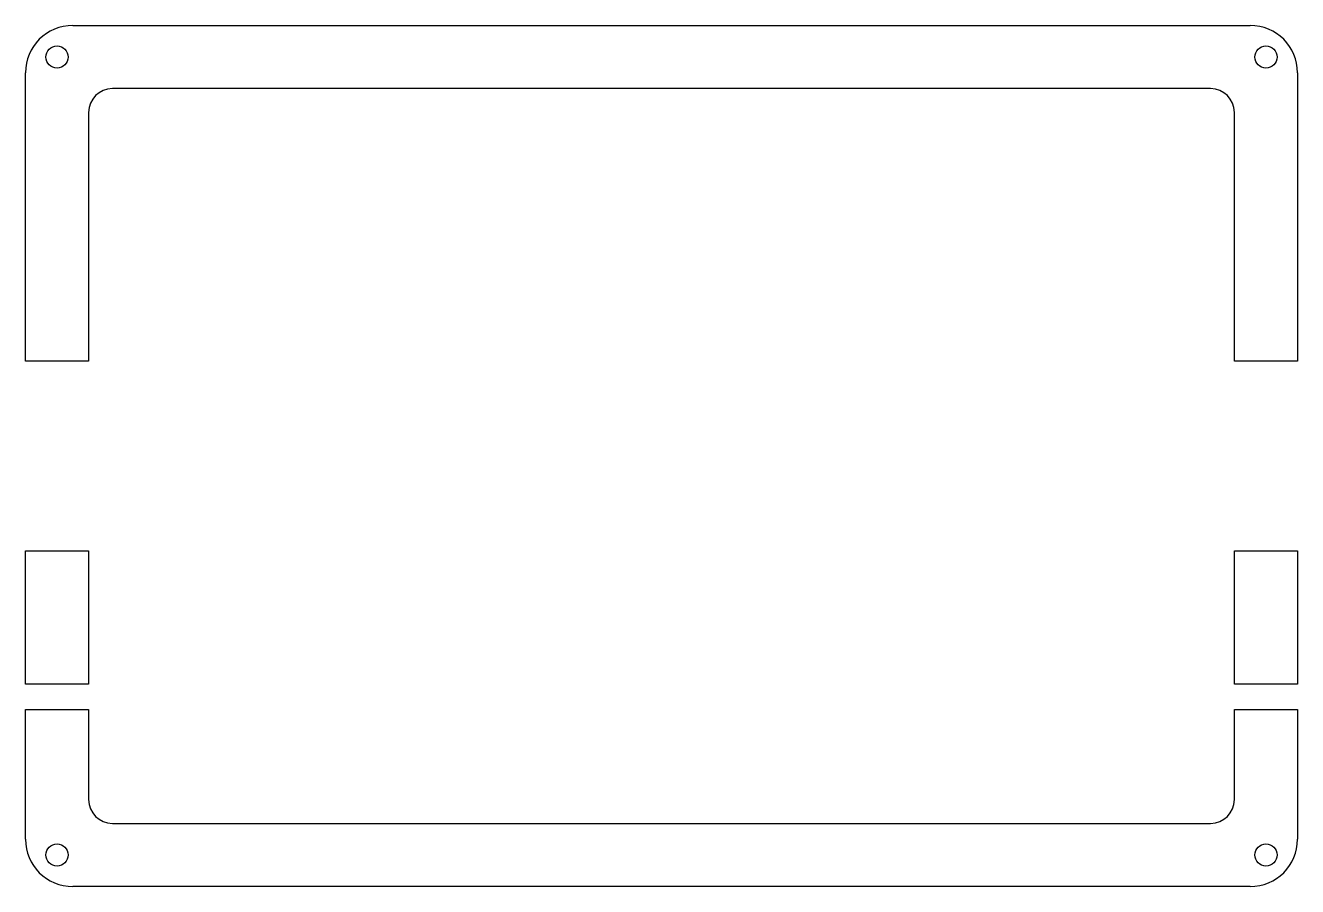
# Model space of a CAD drawing. Header units: millimetres. Extents: x -80 to 80, y -54 to 54.
import ezdxf

# ---------------------------------------------------------------- set-up
doc = ezdxf.new("R2010")
doc.units = ezdxf.units.MM

msp = doc.modelspace()

# ---------------------------------------------------------------- linework, layer by layer
for p, q in [((-74.5, 54.5), (74.5, 54.5)), ((-80.5, 12), (-80.5, 48.5)), ((80.5, 48.5), (80.5, 12)), ((69.5, 46.5), (-69.5, 46.5)), ((-72.5, 43.5), (-72.5, 12)), ((72.5, 12), (72.5, 43.5)), ((-72.5, 12), (-80.5, 12)), ((80.5, 12), (72.5, 12)), ((-80.5, -28.9), (-80.5, -12)), ((-80.5, -12), (-72.5, -12)), ((-72.5, -12), (-72.5, -28.9)), ((72.5, -28.9), (72.5, -12)), ((72.5, -12), (80.5, -12)), ((80.5, -12), (80.5, -28.9)), ((-72.5, -28.9), (-80.5, -28.9)), ((80.5, -28.9), (72.5, -28.9)), ((-80.5, -48.5), (-80.5, -32.1)), ((-80.5, -32.1), (-72.5, -32.1)), ((-72.5, -32.1), (-72.5, -43.5)), ((72.5, -43.5), (72.5, -32.1)), ((72.5, -32.1), (80.5, -32.1)), ((80.5, -32.1), (80.5, -48.5)), ((-69.5, -46.5), (69.5, -46.5)), ((74.5, -54.5), (-74.5, -54.5))]:
    msp.add_line(p, q)
for centre in [(-76.5, 50.5), (76.5, 50.5), (-76.5, -50.5), (76.5, -50.5)]:
    msp.add_circle(centre, 1.4)
for centre, radius, start, end in [((-74.5, 48.5), 6, 90, 180), ((74.5, 48.5), 6, 0, 90), ((-69.5, 43.5), 3, 90, 180), ((69.5, 43.5), 3, 0, 90), ((-69.5, -43.5), 3, 180, 270), ((69.5, -43.5), 3, -90, 0), ((-74.5, -48.5), 6, 180, 270), ((74.5, -48.5), 6, -90, 0)]:
    msp.add_arc(centre, radius, start, end)

doc.saveas('drawing.dxf')
